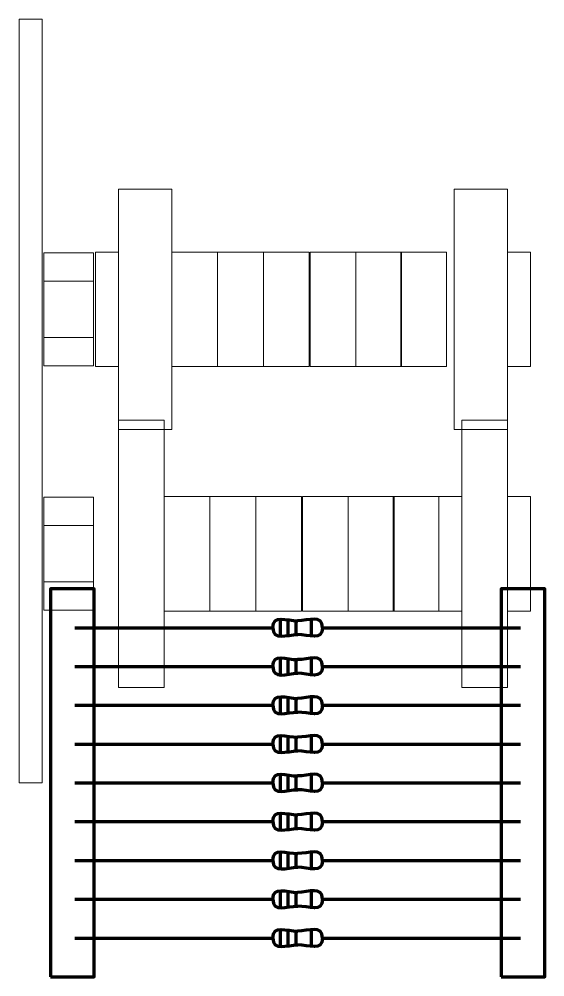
# Model space of a CAD drawing. Header units: centimetres. Extents: x -121 to 177, y -44 to 114.
# Drawn here: x 136.35 to 143.24, y 23.61 to 36.15 of the extents above; entities that cross this region are included whole.
import ezdxf

# ---------------------------------------------------------------- set-up
doc = ezdxf.new("R2010")
doc.units = ezdxf.units.CM
doc.header["$MEASUREMENT"] = 0
doc.layers.add('Layer 1', color=7, linetype='Continuous')

msp = doc.modelspace()

# ---------------------------------------------------------------- linework, layer by layer
at = {"layer": 'Layer 1', "color": 202, "lineweight": 20}
for points in [[(136.35, 26.14996), (136.65, 26.14996), (136.65, 36.15004), (136.35, 36.15004), (136.35, 26.14996)], [(137.65, 30.775), (138.35, 30.775), (138.35, 33.925), (137.65, 33.925), (137.65, 30.775)], [(142.05, 30.775), (142.75, 30.775), (142.75, 33.925), (142.05, 33.925), (142.05, 30.775)], [(137.35, 31.6), (137.65, 31.6), (137.65, 33.1), (137.35, 33.1), (137.35, 31.6)], [(138.35, 31.6), (138.95, 31.6), (138.95, 33.1), (138.35, 33.1), (138.35, 31.6)], [(138.95, 31.6), (139.55, 31.6), (139.55, 33.1), (138.95, 33.1), (138.95, 31.6)], [(139.55, 31.6), (140.15, 31.6), (140.15, 33.1), (139.55, 33.1), (139.55, 31.6)], [(140.1625, 31.6), (140.7625, 31.6), (140.7625, 33.1), (140.1625, 33.1), (140.1625, 31.6)], [(140.7625, 31.6), (141.3625, 31.6), (141.3625, 33.1), (140.7625, 33.1), (140.7625, 31.6)], [(141.35, 31.6), (141.95, 31.6), (141.95, 33.1), (141.35, 33.1), (141.35, 31.6)], [(142.75, 31.6), (143.05, 31.6), (143.05, 33.1), (142.75, 33.1), (142.75, 31.6)], [(137.65, 27.4), (138.25, 27.4), (138.25, 30.9), (137.65, 30.9), (137.65, 27.4)], [(142.15, 27.4), (142.75, 27.4), (142.75, 30.9), (142.15, 30.9), (142.15, 27.4)], [(138.25, 28.4), (138.85, 28.4), (138.85, 29.9), (138.25, 29.9), (138.25, 28.4)], [(138.85, 28.4), (139.45, 28.4), (139.45, 29.9), (138.85, 29.9), (138.85, 28.4)], [(139.45, 28.4), (140.05, 28.4), (140.05, 29.9), (139.45, 29.9), (139.45, 28.4)], [(140.0625, 28.4), (140.6625, 28.4), (140.6625, 29.9), (140.0625, 29.9), (140.0625, 28.4)], [(140.6625, 28.4), (141.2625, 28.4), (141.2625, 29.9), (140.6625, 29.9), (140.6625, 28.4)], [(141.25, 28.4), (141.85, 28.4), (141.85, 29.9), (141.25, 29.9), (141.25, 28.4)], [(141.85, 28.4), (142.15, 28.4), (142.15, 29.9), (141.85, 29.9), (141.85, 28.4)], [(142.75, 28.4), (143.05, 28.4), (143.05, 29.9), (142.75, 29.9), (142.75, 28.4)]]:
    msp.add_lwpolyline(points, close=True, dxfattribs=at)
at = {"layer": 'Layer 1', "color": 5, "lineweight": 70}
for points in [[(136.76085, 23.61001), (137.33235, 23.61001), (137.33235, 28.69001), (136.76085, 28.69001), (136.76085, 23.61001)], [(142.66762, 23.61001), (143.23912, 23.61001), (143.23912, 28.69001), (142.66762, 28.69001), (142.66762, 23.61001)]]:
    msp.add_lwpolyline(points, close=True, dxfattribs=at)
at = {"layer": 'Layer 1', "color": 253, "lineweight": 18}
for points in [[(136.675, 31.611), (136.675, 31.611), (136.675, 33.089), (136.675, 33.089), (136.675, 33.089), (136.675, 33.089), (137.325, 33.089), (137.325, 33.089), (137.325, 33.089), (137.325, 33.089), (137.325, 31.611), (137.325, 31.611), (137.325, 31.611), (137.325, 31.611), (136.675, 31.611), (136.675, 31.611)], [(136.675, 31.9805), (136.675, 31.9805), (136.675, 32.7195), (136.675, 32.7195), (136.675, 32.7195), (136.675, 32.7195), (137.325, 32.7195), (137.325, 32.7195), (137.325, 32.7195), (137.325, 32.7195), (137.325, 31.9805), (137.325, 31.9805), (137.325, 31.9805), (137.325, 31.9805), (136.675, 31.9805), (136.675, 31.9805)], [(136.675, 28.411), (136.675, 28.411), (136.675, 29.889), (136.675, 29.889), (136.675, 29.889), (136.675, 29.889), (137.325, 29.889), (137.325, 29.889), (137.325, 29.889), (137.325, 29.889), (137.325, 28.411), (137.325, 28.411), (137.325, 28.411), (137.325, 28.411), (136.675, 28.411), (136.675, 28.411)], [(136.675, 28.7805), (136.675, 28.7805), (136.675, 29.5195), (136.675, 29.5195), (136.675, 29.5195), (136.675, 29.5195), (137.325, 29.5195), (137.325, 29.5195), (137.325, 29.5195), (137.325, 29.5195), (137.325, 28.7805), (137.325, 28.7805), (137.325, 28.7805), (137.325, 28.7805), (136.675, 28.7805), (136.675, 28.7805)]]:
    msp.add_open_spline(points, degree=3, knots=[0, 0, 0, 0, 0.25, 0.25, 0.25, 0.25, 0.5, 0.5, 0.5, 0.5, 0.75, 0.75, 0.75, 0.75, 1, 1, 1, 1], dxfattribs=at)
at = {"layer": 'Layer 1', "color": 5, "lineweight": 70}
for points in [[(139.67484, 28.18262), (139.67484, 28.36129), (139.85242, 28.27191), (140.0014, 28.27191)], [(140.32592, 28.18262), (140.32592, 28.36129), (140.14833, 28.27191), (139.99936, 28.27191)], [(139.77484, 28.06771), (139.77484, 28.06771), (139.77484, 28.2963), (139.77484, 28.2963)], [(139.8769, 28.082), (139.8769, 28.082), (139.8769, 28.28202), (139.8769, 28.28202)], [(139.97895, 28.09424), (139.97895, 28.09424), (139.97895, 28.26977), (139.97895, 28.26977)], [(140.18305, 28.07077), (140.18305, 28.07077), (140.18305, 28.29324), (140.18305, 28.29324)], [(137.07835, 28.18201), (137.07835, 28.18201), (139.67483, 28.18201), (139.67483, 28.18201)], [(139.67484, 28.18201), (139.67484, 28.00334), (139.85242, 28.09271), (140.0014, 28.09271)], [(140.32592, 28.18201), (140.32592, 28.00334), (140.14833, 28.09271), (139.99936, 28.09271)], [(140.32592, 28.18201), (140.32592, 28.18201), (142.92035, 28.18201), (142.92035, 28.18201)], [(139.67484, 27.67462), (139.67484, 27.85329), (139.85242, 27.76391), (140.0014, 27.76391)], [(140.32592, 27.67462), (140.32592, 27.85329), (140.14833, 27.76391), (139.99936, 27.76391)], [(139.77484, 27.55971), (139.77484, 27.55971), (139.77484, 27.7883), (139.77484, 27.7883)], [(139.8769, 27.574), (139.8769, 27.574), (139.8769, 27.77402), (139.8769, 27.77402)], [(139.97895, 27.58624), (139.97895, 27.58624), (139.97895, 27.76177), (139.97895, 27.76177)], [(140.18305, 27.56277), (140.18305, 27.56277), (140.18305, 27.78524), (140.18305, 27.78524)], [(137.07835, 27.67401), (137.07835, 27.67401), (139.67483, 27.67401), (139.67483, 27.67401)], [(139.67484, 27.67401), (139.67484, 27.49534), (139.85242, 27.58471), (140.0014, 27.58471)], [(140.32592, 27.67401), (140.32592, 27.49534), (140.14833, 27.58471), (139.99936, 27.58471)], [(140.32592, 27.67401), (140.32592, 27.67401), (142.92035, 27.67401), (142.92035, 27.67401)], [(139.67484, 27.16662), (139.67484, 27.34529), (139.85242, 27.25591), (140.0014, 27.25591)], [(140.32592, 27.16662), (140.32592, 27.34529), (140.14833, 27.25591), (139.99936, 27.25591)], [(139.77484, 27.05171), (139.77484, 27.05171), (139.77484, 27.2803), (139.77484, 27.2803)], [(139.8769, 27.066), (139.8769, 27.066), (139.8769, 27.26602), (139.8769, 27.26602)], [(139.97895, 27.07824), (139.97895, 27.07824), (139.97895, 27.25377), (139.97895, 27.25377)], [(140.18305, 27.05477), (140.18305, 27.05477), (140.18305, 27.27724), (140.18305, 27.27724)], [(137.07835, 27.16601), (137.07835, 27.16601), (139.67483, 27.16601), (139.67483, 27.16601)], [(139.67484, 27.16601), (139.67484, 26.98734), (139.85242, 27.07671), (140.0014, 27.07671)], [(140.32592, 27.16601), (140.32592, 26.98734), (140.14833, 27.07671), (139.99936, 27.07671)], [(140.32592, 27.16601), (140.32592, 27.16601), (142.92035, 27.16601), (142.92035, 27.16601)], [(139.67484, 26.65862), (139.67484, 26.83729), (139.85242, 26.74791), (140.0014, 26.74791)], [(140.32592, 26.65862), (140.32592, 26.83729), (140.14833, 26.74791), (139.99936, 26.74791)], [(139.77484, 26.54371), (139.77484, 26.54371), (139.77484, 26.7723), (139.77484, 26.7723)], [(139.8769, 26.558), (139.8769, 26.558), (139.8769, 26.75802), (139.8769, 26.75802)], [(139.97895, 26.57024), (139.97895, 26.57024), (139.97895, 26.74577), (139.97895, 26.74577)], [(140.18305, 26.54677), (140.18305, 26.54677), (140.18305, 26.76924), (140.18305, 26.76924)], [(137.07835, 26.65801), (137.07835, 26.65801), (139.67483, 26.65801), (139.67483, 26.65801)], [(139.67484, 26.65801), (139.67484, 26.47934), (139.85242, 26.56871), (140.0014, 26.56871)], [(140.32592, 26.65801), (140.32592, 26.47934), (140.14833, 26.56871), (139.99936, 26.56871)], [(140.32592, 26.65801), (140.32592, 26.65801), (142.92035, 26.65801), (142.92035, 26.65801)], [(139.67484, 26.15062), (139.67484, 26.32929), (139.85242, 26.23991), (140.0014, 26.23991)], [(139.77484, 26.03571), (139.77484, 26.03571), (139.77484, 26.2643), (139.77484, 26.2643)], [(139.8769, 26.05), (139.8769, 26.05), (139.8769, 26.25002), (139.8769, 26.25002)], [(139.97895, 26.06224), (139.97895, 26.06224), (139.97895, 26.23777), (139.97895, 26.23777)], [(140.32592, 26.15062), (140.32592, 26.32929), (140.14833, 26.23991), (139.99936, 26.23991)], [(140.18305, 26.03877), (140.18305, 26.03877), (140.18305, 26.26124), (140.18305, 26.26124)], [(137.07835, 26.15001), (137.07835, 26.15001), (139.67483, 26.15001), (139.67483, 26.15001)], [(139.67484, 26.15001), (139.67484, 25.97134), (139.85242, 26.06071), (140.0014, 26.06071)], [(140.32592, 26.15001), (140.32592, 25.97134), (140.14833, 26.06071), (139.99936, 26.06071)], [(140.32592, 26.15001), (140.32592, 26.15001), (142.92035, 26.15001), (142.92035, 26.15001)], [(139.67484, 25.64262), (139.67484, 25.82129), (139.85242, 25.73191), (140.0014, 25.73191)], [(139.77484, 25.52771), (139.77484, 25.52771), (139.77484, 25.7563), (139.77484, 25.7563)], [(139.8769, 25.542), (139.8769, 25.542), (139.8769, 25.74202), (139.8769, 25.74202)], [(139.97895, 25.55424), (139.97895, 25.55424), (139.97895, 25.72977), (139.97895, 25.72977)], [(140.32592, 25.64262), (140.32592, 25.82129), (140.14833, 25.73191), (139.99936, 25.73191)], [(140.18305, 25.53077), (140.18305, 25.53077), (140.18305, 25.75324), (140.18305, 25.75324)], [(137.07835, 25.64201), (137.07835, 25.64201), (139.67483, 25.64201), (139.67483, 25.64201)], [(139.67484, 25.64201), (139.67484, 25.46334), (139.85242, 25.55271), (140.0014, 25.55271)], [(140.32592, 25.64201), (140.32592, 25.46334), (140.14833, 25.55271), (139.99936, 25.55271)], [(140.32592, 25.64201), (140.32592, 25.64201), (142.92035, 25.64201), (142.92035, 25.64201)], [(139.67484, 25.13462), (139.67484, 25.31329), (139.85242, 25.22391), (140.0014, 25.22391)], [(139.77484, 25.01971), (139.77484, 25.01971), (139.77484, 25.2483), (139.77484, 25.2483)], [(139.8769, 25.034), (139.8769, 25.034), (139.8769, 25.23402), (139.8769, 25.23402)], [(139.97895, 25.04624), (139.97895, 25.04624), (139.97895, 25.22177), (139.97895, 25.22177)], [(140.32592, 25.13462), (140.32592, 25.31329), (140.14833, 25.22391), (139.99936, 25.22391)], [(140.18305, 25.02277), (140.18305, 25.02277), (140.18305, 25.24524), (140.18305, 25.24524)], [(137.07835, 25.13401), (137.07835, 25.13401), (139.67483, 25.13401), (139.67483, 25.13401)], [(139.67484, 25.13401), (139.67484, 24.95534), (139.85242, 25.04471), (140.0014, 25.04471)], [(140.32592, 25.13401), (140.32592, 24.95534), (140.14833, 25.04471), (139.99936, 25.04471)], [(140.32592, 25.13401), (140.32592, 25.13401), (142.92035, 25.13401), (142.92035, 25.13401)], [(139.67484, 24.62662), (139.67484, 24.80529), (139.85242, 24.71591), (140.0014, 24.71591)], [(139.77484, 24.51171), (139.77484, 24.51171), (139.77484, 24.7403), (139.77484, 24.7403)], [(139.8769, 24.526), (139.8769, 24.526), (139.8769, 24.72602), (139.8769, 24.72602)], [(139.97895, 24.53824), (139.97895, 24.53824), (139.97895, 24.71377), (139.97895, 24.71377)], [(140.32592, 24.62662), (140.32592, 24.80529), (140.14833, 24.71591), (139.99936, 24.71591)], [(140.18305, 24.51477), (140.18305, 24.51477), (140.18305, 24.73724), (140.18305, 24.73724)], [(137.07835, 24.62601), (137.07835, 24.62601), (139.67483, 24.62601), (139.67483, 24.62601)], [(139.67484, 24.62601), (139.67484, 24.44734), (139.85242, 24.53671), (140.0014, 24.53671)], [(140.32592, 24.62601), (140.32592, 24.44734), (140.14833, 24.53671), (139.99936, 24.53671)], [(140.32592, 24.62601), (140.32592, 24.62601), (142.92035, 24.62601), (142.92035, 24.62601)], [(139.67484, 24.11862), (139.67484, 24.29729), (139.85242, 24.20791), (140.0014, 24.20791)], [(139.77484, 24.00371), (139.77484, 24.00371), (139.77484, 24.2323), (139.77484, 24.2323)], [(139.8769, 24.018), (139.8769, 24.018), (139.8769, 24.21802), (139.8769, 24.21802)], [(139.97895, 24.03024), (139.97895, 24.03024), (139.97895, 24.20577), (139.97895, 24.20577)], [(140.32592, 24.11862), (140.32592, 24.29729), (140.14833, 24.20791), (139.99936, 24.20791)], [(140.18305, 24.00677), (140.18305, 24.00677), (140.18305, 24.22924), (140.18305, 24.22924)], [(137.07835, 24.11801), (137.07835, 24.11801), (139.67483, 24.11801), (139.67483, 24.11801)], [(139.67484, 24.11801), (139.67484, 23.93934), (139.85242, 24.02871), (140.0014, 24.02871)], [(140.32592, 24.11801), (140.32592, 23.93934), (140.14833, 24.02871), (139.99936, 24.02871)], [(140.32592, 24.11801), (140.32592, 24.11801), (142.92035, 24.11801), (142.92035, 24.11801)]]:
    msp.add_open_spline(points, degree=3, dxfattribs=at)

doc.saveas('drawing.dxf')
